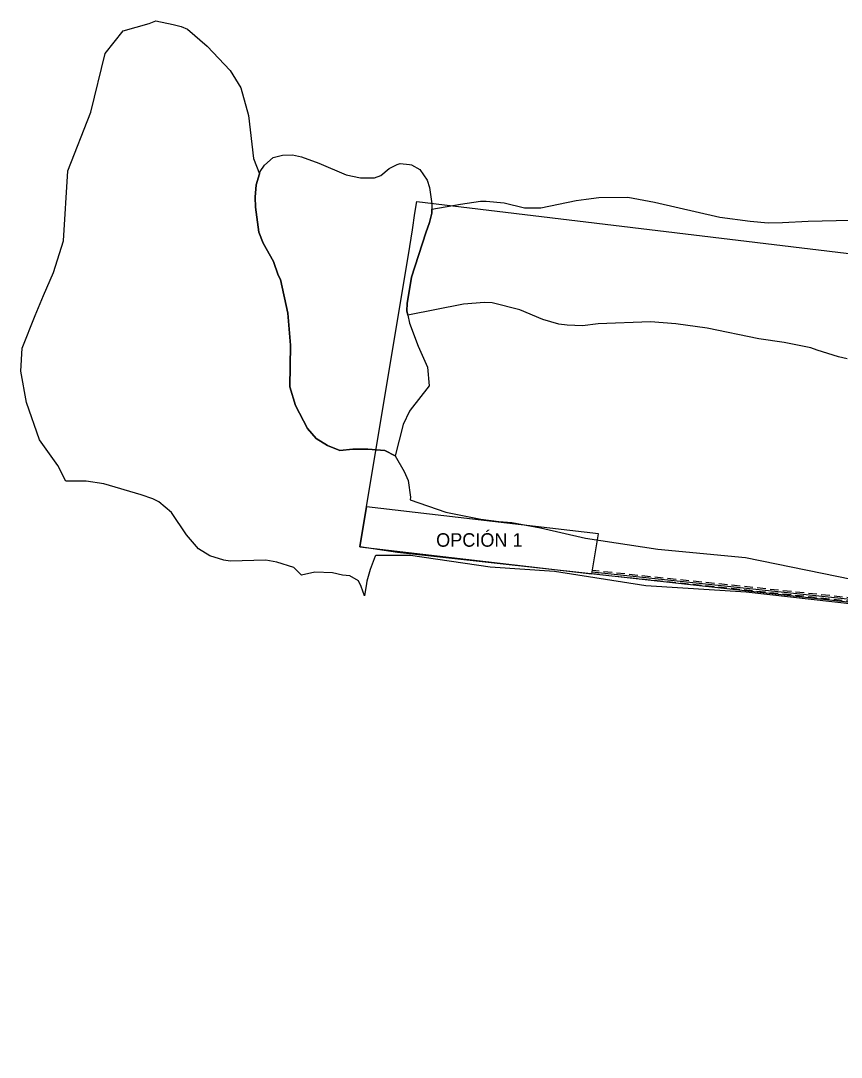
# Model space of a CAD drawing. Header units: millimetres. Extents: x 308437 to 311888, y 6841816 to 6843567.
# Drawn here: x 308437 to 309651, y 6842033 to 6843567 of the extents above; entities that cross this region are included whole.
import ezdxf

# ---------------------------------------------------------------- set-up
doc = ezdxf.new("R2010")
doc.units = ezdxf.units.MM
doc.linetypes.add('DASHED', pattern=[19.05, 12.7, -6.35])
for name, color, linetype in [('241108_AREA_TATARA_PV', 7, 'Continuous'), ('241108_CLASE_DE_SUELO', 7, 'Continuous'), ('BESS', 3, 'Continuous'), ('Franja', 2, 'DASHED'), ('LMT', 4, 'Continuous')]:
    doc.layers.add(name, color=color, linetype=linetype)

msp = doc.modelspace()

# ---------------------------------------------------------------- linework, layer by layer
at = {"layer": '241108_AREA_TATARA_PV', "color": 1}
msp.add_lwpolyline([(308994.2, 6842779.8), (308938.9, 6842788), (309012.9, 6843232.4), (309016.6, 6843256.9), (309020.3, 6843281.5), (309022.9, 6843299), (309723.6, 6843214.7), (310040.9, 6843170.8), (310091.1, 6843167.1), (310091.1, 6843105.4), (310091.1, 6843102.8), (310090.8, 6842659.9), (310053.9, 6842662.7), (308994.2, 6842779.8)], close=True, dxfattribs=at)
at = {"layer": '241108_CLASE_DE_SUELO'}
for points in [[(309672, 6842702.8), (309510, 6842720.9), (309361.8, 6842730.2), (309226.9, 6842751.3), (309131.6, 6842758), (309013.9, 6842775.2), (308962.4, 6842775.2), (308961.6, 6842774), (308953.8, 6842754.5), (308948.9, 6842737), (308948.6, 6842733.5), (308945.7, 6842715.5), (308940.8, 6842729.4), (308936.6, 6842737.8), (308923.9, 6842745.3), (308913.3, 6842746.3), (308898.5, 6842749.5), (308872, 6842750.5), (308852.6, 6842746), (308840.9, 6842757.5), (308815.9, 6842765.5), (308799.4, 6842768.5), (308746.8, 6842767), (308737.4, 6842768.5), (308716.9, 6842774.5), (308699.8, 6842785), (308682.2, 6842805.5), (308660.3, 6842839), (308641.3, 6842854.5), (308632.6, 6842859), (308615.1, 6842865), (308559.8, 6842881), (308533.6, 6842885), (308503.7, 6842885), (308492.1, 6842908.2), (308464.6, 6842946.3), (308445.5, 6843001.4), (308437, 6843047.9), (308439.2, 6843081.8), (308458.2, 6843130.5), (308470.9, 6843160.1), (308485.7, 6843194), (308500.5, 6843240.6), (308506.9, 6843344.3), (308540.8, 6843431.1), (308561.9, 6843517.8), (308588.4, 6843551.5), (308626.8, 6843562.5), (308636.8, 6843566.5), (308662.7, 6843561), (308674.6, 6843558), (308683.6, 6843554), (308683.6, 6843554), (308712.7, 6843529), (308747, 6843493), (308762.7, 6843467), (308774.1, 6843426.5), (308781.4, 6843362.5), (308790.2, 6843340), (308785.1, 6843323.5), (308784.1, 6843305.5), (308784.2, 6843290.5), (308789.5, 6843253.5), (308795.6, 6843237.5), (308811.1, 6843210), (308817.8, 6843190), (308821.2, 6843183.5), (308832.4, 6843134), (308836, 6843086.5), (308835.2, 6843024.8), (308843.4, 6842997.1), (308861.4, 6842963.3), (308874.1, 6842948.5), (308891.1, 6842937.9), (308909.1, 6842930.5), (308928.1, 6842932.6), (308950.3, 6842932.6), (308975.7, 6842930.5), (308991.2, 6842922.5), (309004.5, 6842899.5), (309010.4, 6842886), (309013.8, 6842861.5), (309013.2, 6842857.5), (309065.8, 6842839.5), (309117.5, 6842829), (309144.2, 6842825.5), (309163.5, 6842824), (309205.8, 6842816), (309272.4, 6842801), (309379.4, 6842784.5), (309509.2, 6842772), (309690.4, 6842735)], [(309659.6, 6843066), (309646.9, 6843069), (309615.1, 6843079), (309606, 6843082.5), (309566.7, 6843090.5), (309529.2, 6843096), (309452.7, 6843111.5), (309406.1, 6843118), (309368.8, 6843121), (309291.5, 6843118), (309268.2, 6843115), (309245.5, 6843116), (309232.9, 6843117.5), (309209.5, 6843124.5), (309175.6, 6843138.5), (309134.6, 6843149), (309123.2, 6843149.5), (309092.2, 6843147), (309009.9, 6843131), (309008.3, 6843137), (309008.5, 6843148), (309015.3, 6843187), (309036.1, 6843252.5), (309041.7, 6843268), (309045.2, 6843281.5), (309045.2, 6843287.5), (309087.4, 6843295), (309117.3, 6843299.5), (309125.5, 6843299.5), (309152.4, 6843297), (309182.5, 6843289.5), (309206.3, 6843289.5), (309258.9, 6843300.5), (309273.3, 6843302.5), (309292.2, 6843305), (309335.1, 6843305.5), (309374.7, 6843298), (309471.2, 6843276), (309516.1, 6843270), (309542.8, 6843267.5), (309564.1, 6843268), (309601.8, 6843270), (309664.3, 6843271.5)]]:
    msp.add_lwpolyline(points, dxfattribs=at)
msp.add_lwpolyline([(309045.2, 6843287.5), (309045.2, 6843281.5), (309041.7, 6843268), (309036.1, 6843252.5), (309015.3, 6843187), (309008.5, 6843148), (309008.3, 6843137), (309009.9, 6843131), (309012.2, 6843119), (309024.8, 6843085), (309038.9, 6843054), (309041.5, 6843026), (309013.1, 6842990), (309012.2, 6842988.5), (309002.8, 6842969), (308991.2, 6842922.5), (308975.7, 6842930.5), (308950.3, 6842932.6), (308928.1, 6842932.6), (308909.1, 6842930.5), (308891.1, 6842937.9), (308874.1, 6842948.5), (308861.4, 6842963.3), (308843.4, 6842997.1), (308835.2, 6843024.8), (308836, 6843086.5), (308832.4, 6843134), (308821.2, 6843183.5), (308817.8, 6843190), (308811.1, 6843210), (308795.6, 6843237.5), (308789.5, 6843253.5), (308784.2, 6843290.5), (308784.1, 6843305.5), (308785.1, 6843323.5), (308790.2, 6843340), (308791.4, 6843343.5), (308797.8, 6843353), (308810.7, 6843364), (308824.1, 6843367.5), (308838.9, 6843368), (308852.4, 6843365), (308877.9, 6843355.5), (308918.3, 6843338.5), (308939.8, 6843334), (308960.2, 6843334), (308969.6, 6843337.5), (308982.3, 6843348), (308993.8, 6843354), (308998.5, 6843355), (309012.4, 6843354), (309015.1, 6843353.5), (309027.3, 6843346.5), (309038.3, 6843330.5), (309041.9, 6843319.5), (309045.1, 6843295.5), (309045.2, 6843287.5)], close=True, dxfattribs=at)
at = {"layer": 'BESS'}
msp.add_lwpolyline([(308938.9, 6842788), (309282.1, 6842748), (309292, 6842807.1), (308948.7, 6842847.2)], close=True, dxfattribs=at)
at = {"layer": 'Franja'}
for points in [[(311660.4, 6842032.7), (311620.3, 6842093), (311579.3, 6842204.9), (311364.6, 6842628.5), (311188.5, 6842644.4), (311160.7, 6842650.4), (311066.1, 6842661.2), (311041.6, 6842653.1), (311028.1, 6842655.2), (311013.9, 6842686), (311005.6, 6842685.6), (310895.9, 6842679.9), (310750.5, 6842672.8), (310688.7, 6842671.3), (310584.6, 6842665.3), (310394.5, 6842655.8), (310220.2, 6842649.4), (310088.1, 6842662.7), (309282.3, 6842747.9)], [(311664.6, 6842035.4), (311624.8, 6842095.3), (311583.9, 6842206.9), (311367.8, 6842633.2), (311189.3, 6842649.3), (311161.5, 6842655.3), (311065.5, 6842666.3), (311041.2, 6842658.2), (311031.6, 6842659.7), (311017, 6842691.1), (311005.3, 6842690.6), (310895.7, 6842684.9), (310750.3, 6842677.8), (310688.4, 6842676.3), (310584.4, 6842670.3), (310394.3, 6842660.8), (310220.4, 6842654.4), (310088.6, 6842667.6), (309282.8, 6842752.9)]]:
    msp.add_lwpolyline(points, dxfattribs=at)
at = {"layer": 'LMT'}
msp.add_lwpolyline([(311662.5, 6842034), (311622.5, 6842094.1), (311581.6, 6842205.9), (311366.2, 6842630.8), (311188.9, 6842646.8), (311161.1, 6842652.8), (311065.8, 6842663.7), (311041.4, 6842655.7), (311029.8, 6842657.5), (311015.4, 6842688.6), (311005.4, 6842688.1), (310895.8, 6842682.4), (310750.4, 6842675.3), (310688.5, 6842673.8), (310584.5, 6842667.8), (310394.4, 6842658.3), (310220.3, 6842651.9), (310088.4, 6842665.2), (309282.5, 6842750.4)], dxfattribs=at)

# ---------------------------------------------------------------- texts
at = {"layer": 'BESS', "insert": (309115.5, 6842798), "char_height": 20, "attachment_point": 5}
msp.add_mtext_dynamic_manual_height_columns('OPCIÓN 1', width=296.051, gutter_width=12.5, heights=[0], dxfattribs=at)

doc.saveas('drawing.dxf')
